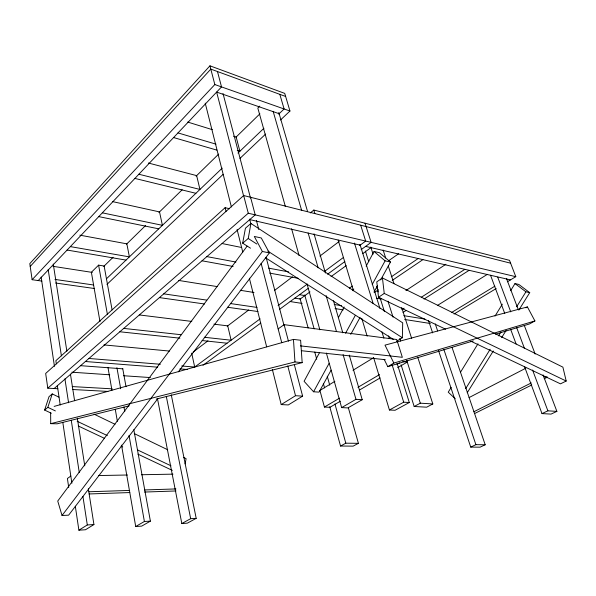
<?xml version="1.0" encoding="UTF-8"?>
<svg xmlns="http://www.w3.org/2000/svg" width="596" height="596" viewBox="0 0 596 596"><rect width="100%" height="100%" fill="white"/><g stroke="black" fill="none" stroke-linecap="round" stroke-linejoin="round"><path stroke-width="0.89" d="M396.437 341.381L402.367 337.746L402.702 322.846L250.931 223.485L245.44 228.201L242.669 243.183L250.514 248.189M242.669 243.183L248.234 238.497L250.931 223.485M185.08 463.904L186.116 458.667L183.613 457.452M51.338 413.244L44.618 410.07L47.851 407.344L52.239 393.919L58.929 397.152M44.618 410.07L49.021 396.675L52.239 393.919M319.486 352.713L304.087 381.291L313.563 391.773L319.016 392.131L331.078 370.176M338.409 317.608L344.123 306.992M352.921 290.662L353.808 289.03M366.123 266.174L374.042 251.475L379.414 252.697L390.492 262.031L380.665 279.919M313.563 391.773L329.119 363.314M345.561 333.224L355.335 315.336M372.224 284.434L385.113 260.847L390.492 262.031M350.739 334.401L360.118 317.325M373.968 292.115L377.536 285.611M451.165 387.422L448.244 392.175L455.299 398.784M460.425 372.358L477.962 343.817M495.023 316.074L502.331 304.183M510.616 290.706L514.996 283.569L518.803 284.434L529.725 292.651L518.893 309.995M465.7 388.599L490.188 349.256M498.509 335.876L500.96 331.942M516.628 306.761L525.933 291.816L529.725 292.651M467.204 392.771L493.294 350.984M501.668 337.582L506.093 330.489M247.087 246.178L57.737 501.05L62.036 515.503L68.629 515.16L157.985 398.441M62.036 515.503L262.374 251.482L269.392 252.898L178.346 371.844M280.507 119.99L289.961 111.035L284.724 93.386L209.956 65.821L29.8 263.633L32.124 279.703L41.891 281.089M30.21 266.449L210.813 69.099L285.64 96.47M32.124 279.703L214.828 84.55L209.956 65.821M38.218 280.567L221.526 86.912L217.48 71.535M112.1 309.92L104.144 266.032L98.601 265.138L91.374 272.268L99.986 321.654M259.796 106.11L257.822 108.062L285.342 206.425M103.793 266.382L113.091 257.293M126.382 244.308L145.64 225.482M158.923 212.496L182.175 189.774M196.121 176.14L218.71 154.066M235.979 137.192L259.886 113.821M106.498 278.757L222.219 168.139M237.99 153.06L263.931 128.267M278.734 114.119L284.113 108.971L279.815 94.339M106.93 284.404L223.098 174.367M239.987 158.372L265.645 134.063M229.602 208.749L225.117 207.684L55.86 360.714L56.337 363.873M510.616 263.201L243.667 195.533L45.668 373.461L47.792 388.175L57.842 388.719M47.792 388.175L248.271 213.226L515.793 276.678L509.513 260.34L313.824 210.06L310.27 212.951M54.139 388.517L255.207 214.873L250.581 197.291M193.134 352.065L207.959 340.837M227.232 326.243L248.733 309.957M274.681 290.312L292.472 276.842M319.903 256.071L339.176 241.477M194.244 367.374L260.124 318.845M278.094 305.606L307.29 284.098M324.515 271.411L343.229 257.621M359.701 245.492L365.691 241.082L360.677 225.199M202.975 365.311L260.78 323.047M279.539 309.324L308.244 288.345M327.584 274.197L344.846 261.577M361.154 249.65L371.122 242.371L365.028 223.217M300.19 299.013L309.987 291.906M331.078 276.596L346.142 265.667M362.711 253.635L370.995 247.623M70.82 476.07L67.4 478.499L68.719 487.453M278.153 328.888L284.106 324.664L396.735 339.519L402.345 357.309L300.391 345.881M349.405 288.166L352.437 286.05M388.838 260.586L398.694 253.695M470.751 341.158L560.471 383.846L566.2 381.045L562.892 367.143L382.438 277.974L376.784 281.856L378.52 297.27L445.599 329.186M391.296 276.827L418.161 258.53M374.593 292.338L378.43 289.745M392.235 280.403L422.914 259.632M378.52 297.27L384.249 293.441L566.2 381.045M405.898 290.572L445.912 264.266M401.823 309.741L404.163 308.244M421.283 297.27L464.873 269.332M403.023 312.446L406.137 310.464M424.017 299.058L469.119 270.316M437.799 305.219L487.394 274.331M75.319 506.25L78.888 530.179L87.299 524.957L93.93 524.554L88.342 488.78M272.335 369.386L281.208 404.587L295.512 395.707L302.619 396.131L294.327 364.61M93.93 524.554L85.481 529.755L78.888 530.179M302.619 396.131L288.315 404.937L281.208 404.587M334.877 381.328L319.918 390.447L324.433 407.046L329.908 407.321L340.279 401.257M352.988 370.28L373.461 357.794M451.604 312.475L494.881 286.177M454.063 314.017L496.192 288.538M507.323 281.804L515.793 276.678M384.189 359.366L387.795 366.667L393.867 363.068L534.917 320.939L527.415 306.933L384.994 345.136L393.867 363.068M324.433 407.046L339.593 398.121M357.943 387.318L379.488 374.631M397.04 364.298L399.432 362.889M359.425 390.06L380.159 377.924M397.703 367.657L407.277 362.063L402.74 361.571M121.517 445.115L135.709 526.506L144.396 521.493L150.393 521.127L133.817 429.694M326.377 353.063L341.635 407.604L355.968 399.327L362.219 399.707L349.271 355.112M150.393 521.127L141.692 526.119L135.709 526.506M362.219 399.707L347.893 407.917L341.635 407.604M525.866 307.819L527.415 306.933M534.917 320.939L529.427 323.986L495.581 334.185M157.493 398.724L181.825 523.519L190.675 518.684L196.196 518.349L171.268 394.798M373.588 357.511L389.419 409.996L403.693 402.188L409.303 402.523L397.107 363.441M196.196 518.349L187.33 523.161L181.825 523.519M409.303 402.523L395.044 410.279L389.419 409.996M329.73 406.666L340.532 446.024L345.814 443.186L358.42 443.335L348.332 407.671M401.071 364.745L414.168 406.487L420.314 403.187L432.808 403.939L417.677 357.056M358.42 443.335L353.145 446.128L340.532 446.024M432.808 403.939L426.676 407.187L414.168 406.487M469.082 397.569L525.784 368.231M473.909 411.724L531.26 382.937M474.505 413.594L531.766 384.971M544.208 378.751L547.53 377.089L543.731 376.679M438.492 350.463L470.736 447.097L475.899 444.668L485.204 444.772L452.029 347.401M524.517 366.607L541.995 413.594L547.873 410.83L556.888 411.374L543.053 374.906M485.204 444.772L480.056 447.171L470.736 447.097M556.888 411.374L551.032 414.101L541.995 413.594M387.795 366.667L473.306 340.897M54.154 406.39L293.455 339.407L300.622 340.249L302.165 362.644L156.226 399.074M50.623 412.819L50.727 423.659L294.968 361.958L302.165 362.644M129.205 405.824L57.134 423.816L50.727 423.659M89.169 493.957L129.794 492.557M144.575 492.05L175.969 490.97M88.96 491.752L129.66 490.433M144.463 489.949L175.917 488.929M98.683 475.548L127.477 475.005M141.408 474.744L172.989 474.148M72.675 389.516L107.898 391.416M72.205 386.58L112.137 388.83M71.796 372.195L109.701 374.787M123.566 375.733L150.378 377.566M80.333 365.661L122.783 368.82M85.399 361.519L157.642 367.173M179.865 368.909L187.271 369.49M88.931 358.472L160.369 364.26M181.706 365.996L194.691 367.047L191.696 353.152M103.957 344.913L169.532 351.066M301.688 350.746L385.284 359.701M119.848 331.771L179.917 338.178M202.096 340.547L227.046 343.214M123.744 328.403L181.132 334.721M204.272 337.262L231.114 340.219L227.724 325.863L213.904 324.157M139.263 314.934L191.785 321.423M159.415 297.605L204.54 303.99M227.56 307.245L257.956 311.544M55.659 283.033L94.213 288.486M54.988 279.42L93.617 284.992M163.758 293.85L206.73 300.101M230.503 303.558L257.018 307.417M52.955 266.315L92.32 272.417M290.17 301.554L302.075 303.424M335.056 308.579L343.296 309.875M404.677 319.478L430.327 323.494M178.726 280.448L217.287 286.609M240.248 290.282L254.023 292.487M294.826 298.149L300.324 299.036M334.207 304.481L341.53 305.659M403.797 315.671L424.866 319.061M299.535 294.707L304.906 295.594M67.102 250.052L126.017 260.094M70.358 246.617L129.384 256.876L126.851 243.846L79.842 235.159M376.665 298.261L381.231 299.065M202.029 260.802L233.125 266.464M269.72 273.124L298.075 278.28M206.879 256.615L235.934 262.039M268.625 268.148L288.598 271.873M222.077 243.533L241.224 247.407M98.757 216.616L158.722 228.834M102.333 212.839L162.403 225.318L159.527 211.908L112.413 201.575M249.754 219.589L360.193 245.127M365.624 246.386L510.496 279.882M134.912 178.42L195.89 193.305M138.868 174.241L199.943 189.431L196.658 175.619L148.374 163.021M173.6 137.549L216.884 150.118M177.988 132.908L216.028 144.165M237.253 150.445L239.905 151.228L236.158 137.013L233.513 136.201M187.718 122.061L212.377 129.675M279.159 113.717L216.631 92.082L243.548 195.689M214.828 84.55L289.961 111.035M78.232 425.946L104.278 438.254M121.085 446.188L122.761 446.985M137.892 454.13L172.341 470.4M47.851 407.344L55.391 410.927M77.16 421.26L107.31 435.579M137.46 449.891L170.955 465.796M94.071 414.153L114.991 424.27M134.242 433.575L167.707 449.764M265.421 257.71L393.3 339.377M248.234 238.497L256.839 244.04M267.79 251.087L402.367 337.746M514.996 283.569L525.933 291.816M374.042 251.475L385.113 260.847M269.392 252.898L261.286 237.968L254.306 236.463L262.374 251.482M506.503 278.526L518.356 309.786M524.286 325.416L535.156 354.069M497.727 277.155L510.75 311.872M516.613 327.502L524.428 348.332M532.571 370.034L547.873 410.83M490.538 275.248L504.775 313.533M510.601 329.193L516.106 343.989M435.274 323.904L437.643 330.959M443.871 349.472L475.899 444.668M428.524 320.596L432.629 332.896M383.131 250.037L385.701 257.993M388.272 265.958L393.986 283.644M401.689 307.529L411.68 338.483M370.809 247.049L373.059 254.149M387.966 301.166L393.032 317.132M399.782 338.424L400.624 341.083M406.718 360.312L420.314 403.187M365.408 251.065L368.753 261.719M376.553 286.587L378.229 291.913M380.173 298.134L384.353 311.455M359.969 244.405L379.928 308.363M388.517 335.898L389.344 338.565M354.449 243.056L373.156 303.513M381.954 331.957L383.884 338.185M392.138 364.849L403.693 402.188M338.163 240.084L353.458 290.796M361.779 318.368L367.143 336.159M313.824 210.06L314.859 213.584M278.801 112.51L307.558 211.513M314.032 233.811L325.431 273.05M333.462 300.704L342.789 332.814M273.139 111.325L301.695 210.604M308.125 232.969L318.152 267.85M326.131 295.579L336.42 331.354M343.102 354.613L355.968 399.327M291.6 228.775L299.103 255.602M307.111 284.21L319.866 329.811M304.72 294.938L314.129 328.88M327.249 376.21L329.722 385.143M334.922 403.894L345.814 443.186M300.034 298.432L308.132 327.956M314.762 352.102L316.722 359.261M323.352 383.407L324.574 387.884M284.106 324.664L288.449 341.173M223.016 93.535L250.499 197.999M256.422 220.52L258.791 229.52M266.136 257.442L283.905 324.984M243.667 195.533L248.271 213.226M249.635 219.112L250.804 223.619M261.1 263.261L281.744 342.722M287.786 365.974L295.512 395.707M205.233 103.153L231.39 206.939M237.081 229.497L242.766 252.063M249.359 278.235L266.65 346.827M225.117 207.684L226.033 211.386M166.291 396.347L190.675 518.684M122.709 368.44L126.024 386.722M98.601 265.138L107.436 314.576M116.92 367.68L120.683 388.734M123.953 407.046L124.765 411.627M129.019 435.43L144.396 521.493M107.958 367.382L111.944 390.238M115.296 409.445L117.367 421.335M53.26 264.05L66.864 351.193M70.44 374.124L74.597 400.721M77.316 418.154L84.766 465.848M48.172 269.511L61.403 355.887M64.919 378.855L68.577 402.747M71.252 420.21L79.275 472.583M82.933 496.475L87.299 524.957M41.139 277.073L54.452 366.354M57.335 385.679L60.218 405.012M62.826 422.497L71.885 483.244M382.438 277.974L384.249 293.441M293.455 339.407L294.968 361.958"/></g></svg>
